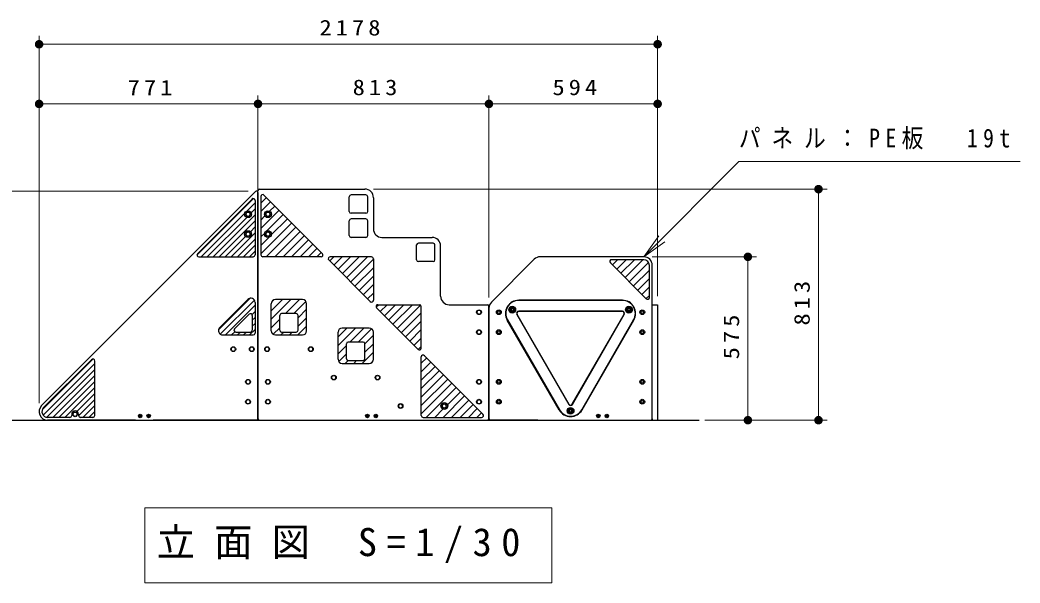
# Model space of a CAD drawing. Units: millimetres on the paper, scale 1:30. Extents: x -385 to 0, y -12 to 267.
# Drawn here: x -297.4 to -180.1, y 67.4 to 133.5 of the extents above; entities that cross this region are included whole.
import ezdxf

# ---------------------------------------------------------------- set-up
doc = ezdxf.new("R2010")
doc.units = ezdxf.units.MM
doc.linetypes.add('USER1', pattern=[4.5, 2.5, -2])
doc.linetypes.add('USER3', pattern=[8, 3, -1, 1, -1, 1, -1])
doc.layers.add('1_30', color=7, linetype='Continuous', lineweight=25)
doc.styles.add('ＭＳ ゴシック', font='')
doc.styles.get('ＭＳ ゴシック').set_extended_font_data('MS Gothic')

# ---------------------------------------------------------------- blocks, each defined once
blk = doc.blocks.new('filled_dot')
at = {"color": 0, "linetype": 'Continuous', "lineweight": -2, "const_width": 1.25}
blk.add_lwpolyline([(-0.625, 0, 1), (0.625, 0, 1)], format="xyb", close=True, dxfattribs=at)

msp = doc.modelspace()

# ---------------------------------------------------------------- linework, layer by layer
at = {"layer": '1_30', "lineweight": 13}
for p, q in [((-295.194, 124.609), (-295.194, 131.609)), ((-222.597, 101.056), (-222.597, 131.609)), ((-295.194, 130.609), (-222.597, 130.609)), ((-295.194, 88.503), (-295.194, 124.609)), ((-269.503, 113.401), (-269.503, 124.609)), ((-269.503, 114.442), (-269.503, 124.609)), ((-242.397, 100.889), (-242.397, 124.609)), ((-222.597, 101.056), (-222.597, 124.609)), ((-295.194, 123.609), (-269.503, 123.609)), ((-269.503, 123.609), (-242.397, 123.609)), ((-242.397, 123.609), (-222.597, 123.609)), ((-270.669, 113.373), (-313.194, 113.373)), ((-255.95, 113.609), (-202.715, 113.609)), ((-203.715, 113.609), (-203.715, 86.503)), ((-224.23, 105.669), (-222.462, 108.144)), ((-224.23, 105.669), (-222.109, 107.791)), ((-221.755, 107.437), (-224.23, 105.669)), ((-223.23, 105.669), (-211.002, 105.669)), ((-212.002, 105.669), (-212.002, 86.503)), ((-217.059, 86.503), (-202.715, 86.503)), ((-282.796, 76.205), (-282.796, 67.405)), ((-234.996, 76.205), (-282.796, 76.205)), ((-234.996, 67.405), (-234.996, 76.205)), ((-282.796, 67.405), (-234.996, 67.405))]:
    msp.add_line(p, q, dxfattribs=at)
at = {"layer": '1_30', "color": 4}
for p, q in [((-269.787, 113.324), (-294.901, 88.21)), ((-269.503, 113.206), (-269.503, 86.669)), ((-270.206, 112.434), (-276.6, 106.039)), ((-269.836, 112.281), (-269.836, 105.886)), ((-276.447, 105.669), (-270.053, 105.669)), ((-224.23, 105.669), (-236.369, 105.669)), ((-237.076, 105.377), (-242.104, 100.349)), ((-228.141, 104.966), (-223.933, 100.759)), ((-224.23, 105.336), (-227.988, 105.336)), ((-223.564, 100.912), (-223.564, 104.669)), ((-223.23, 86.669), (-223.23, 104.669)), ((-274.006, 97.356), (-270.69, 100.673)), ((-269.836, 100.319), (-269.836, 96.719)), ((-226.727, 100.578), (-238.9, 100.578)), ((-272.271, 97.206), (-270.539, 98.938)), ((-270.169, 98.784), (-270.169, 97.053)), ((-242.397, 99.641), (-242.397, 86.669)), ((-239.798, 99.547), (-239.665, 99.624)), ((-239.798, 99.547), (-239.798, 99.393)), ((-239.798, 99.393), (-239.665, 99.316)), ((-239.665, 99.624), (-239.532, 99.547)), ((-239.665, 99.316), (-239.532, 99.393)), ((-239.532, 99.547), (-239.532, 99.393)), ((-233.001, 88.378), (-239.088, 98.92)), ((-226.727, 99.245), (-238.9, 99.245)), ((-232.626, 88.378), (-226.539, 98.92)), ((-225.962, 99.624), (-226.095, 99.547)), ((-226.095, 99.547), (-226.095, 99.393)), ((-225.962, 99.316), (-226.095, 99.393)), ((-225.829, 99.547), (-225.962, 99.624)), ((-225.829, 99.393), (-225.962, 99.316)), ((-225.829, 99.547), (-225.829, 99.393)), ((-234.156, 87.711), (-240.242, 98.253)), ((-231.471, 87.711), (-225.385, 98.253)), ((-273.653, 96.503), (-270.053, 96.503)), ((-272.118, 96.836), (-270.386, 96.836)), ((-289.039, 93.601), (-294.666, 87.974)), ((-288.669, 87.053), (-288.669, 93.447)), ((-291.368, 87.198), (-291.368, 87.053)), ((-290.568, 87.198), (-290.568, 87.053)), ((-232.947, 87.68), (-232.814, 87.757)), ((-232.947, 87.526), (-232.947, 87.68)), ((-232.814, 87.449), (-232.947, 87.526)), ((-232.68, 87.68), (-232.814, 87.757)), ((-232.814, 87.449), (-232.68, 87.526)), ((-232.68, 87.526), (-232.68, 87.68)), ((-291.585, 86.836), (-294.194, 86.836)), ((-283.869, 86.503), (-294.194, 86.503)), ((-288.886, 86.836), (-290.351, 86.836)), ((-269.669, 86.503), (-281.803, 86.503)), ((-242.23, 86.503), (-230.064, 86.503)), ((-228.064, 86.503), (-223.397, 86.503))]:
    msp.add_line(p, q, dxfattribs=at)
at = {"layer": '1_30', "color": 1}
for p, q in [((-269.503, 86.669), (-269.503, 113.442)), ((-269.336, 113.609), (-256.95, 113.609)), ((-269.169, 112.752), (-269.169, 105.886)), ((-268.799, 112.905), (-261.933, 106.039)), ((-258.783, 110.992), (-258.783, 112.725)), ((-256.833, 112.942), (-258.566, 112.942)), ((-256.616, 110.992), (-256.616, 112.725)), ((-255.95, 112.609), (-255.95, 108.942)), ((-256.833, 110.775), (-258.566, 110.775)), ((-258.783, 108.159), (-258.783, 109.892)), ((-256.833, 110.109), (-258.566, 110.109)), ((-256.616, 108.159), (-256.616, 109.892)), ((-256.833, 107.942), (-258.566, 107.942)), ((-254.95, 107.942), (-249.064, 107.942)), ((-250.897, 105.325), (-250.897, 107.059)), ((-248.947, 107.275), (-250.68, 107.275)), ((-248.73, 105.325), (-248.73, 107.059)), ((-248.064, 101.056), (-248.064, 106.942)), ((-262.087, 105.669), (-268.953, 105.669)), ((-256.166, 105.669), (-261.04, 105.669)), ((-261.194, 105.3), (-256.32, 100.426)), ((-255.95, 105.453), (-255.95, 100.579)), ((-248.947, 105.109), (-250.68, 105.109)), ((-267.944, 97.003), (-267.944, 100.153)), ((-264.294, 100.653), (-267.444, 100.653)), ((-263.794, 97.003), (-263.794, 100.153)), ((-255.427, 100.056), (-250.553, 100.056)), ((-250.336, 94.965), (-250.336, 99.839)), ((-247.064, 100.056), (-242.564, 100.056)), ((-242.397, 86.669), (-242.397, 99.889)), ((-223.23, 100.056), (-222.597, 100.056)), ((-222.597, 100.056), (-222.597, 86.503)), ((-266.953, 97.053), (-266.953, 98.786)), ((-265.003, 99.003), (-266.736, 99.003)), ((-264.786, 97.053), (-264.786, 98.786)), ((-255.58, 99.686), (-250.706, 94.812)), ((-267.444, 96.503), (-264.294, 96.503)), ((-266.736, 96.836), (-265.003, 96.836)), ((-260.111, 93.669), (-260.111, 96.819)), ((-256.461, 97.319), (-259.611, 97.319)), ((-255.961, 93.669), (-255.961, 96.819)), ((-259.119, 93.719), (-259.119, 95.453)), ((-257.169, 95.669), (-258.903, 95.669)), ((-256.953, 93.719), (-256.953, 95.453)), ((-250.336, 87.053), (-250.336, 93.919)), ((-249.966, 94.072), (-243.1, 87.206)), ((-259.611, 93.169), (-256.461, 93.169)), ((-258.903, 93.503), (-257.169, 93.503)), ((-269.336, 86.503), (-257.203, 86.503)), ((-255.136, 86.503), (-242.564, 86.503)), ((-250.119, 86.836), (-243.253, 86.836))]:
    msp.add_line(p, q, dxfattribs=at)
at = {"layer": '1_30', "color": 2, "lineweight": 13}
for p, q in [((-276.664, 105.881), (-270.047, 112.497)), ((-270.785, 111.052), (-269.836, 112.002)), ((-269.169, 111.961), (-268.512, 112.618)), ((-269.169, 110.971), (-268.017, 112.123)), ((-268.135, 111.015), (-267.522, 111.628)), ((-276.168, 105.669), (-271.052, 110.786)), ((-274.754, 105.669), (-269.836, 110.587)), ((-270.302, 110.828), (-269.836, 111.295)), ((-269.169, 108.991), (-267.027, 111.133)), ((-269.169, 109.981), (-268.682, 110.469)), ((-268.452, 108.719), (-266.532, 110.638)), ((-275.461, 105.669), (-270.828, 110.302)), ((-274.047, 105.669), (-269.836, 109.88)), ((-270.388, 108.621), (-269.836, 109.173)), ((-269.169, 106.022), (-265.542, 109.648)), ((-267.95, 108.231), (-266.037, 110.143)), ((-273.34, 105.669), (-270.954, 108.055)), ((-272.633, 105.669), (-269.836, 108.466)), ((-269.169, 108.001), (-268.719, 108.452)), ((-268.531, 105.669), (-265.047, 109.153)), ((-267.541, 105.669), (-264.553, 108.658)), ((-266.552, 105.669), (-264.058, 108.163)), ((-271.926, 105.669), (-269.836, 107.759)), ((-271.218, 105.669), (-269.836, 107.052)), ((-269.169, 107.012), (-268.23, 107.95)), ((-265.562, 105.669), (-263.563, 107.669)), ((-264.572, 105.669), (-263.068, 107.174)), ((-270.511, 105.669), (-269.836, 106.345)), ((-263.582, 105.669), (-262.573, 106.679)), ((-262.592, 105.669), (-262.078, 106.184)), ((-261.088, 105.194), (-260.612, 105.669)), ((-260.593, 104.699), (-259.622, 105.669)), ((-260.098, 104.204), (-258.632, 105.669)), ((-259.603, 103.709), (-257.642, 105.669)), ((-259.108, 103.214), (-256.652, 105.669)), ((-258.613, 102.719), (-255.95, 105.382)), ((-227.899, 104.724), (-227.287, 105.336)), ((-227.404, 104.229), (-226.297, 105.336)), ((-226.909, 103.734), (-225.307, 105.336)), ((-226.414, 103.239), (-224.317, 105.336)), ((-225.919, 102.744), (-223.656, 105.008)), ((-258.118, 102.224), (-255.95, 104.392)), ((-257.623, 101.729), (-255.95, 103.402)), ((-225.424, 102.249), (-223.564, 104.11)), ((-257.128, 101.234), (-255.95, 102.412)), ((-224.929, 101.754), (-223.564, 103.12)), ((-224.434, 101.259), (-223.564, 102.13)), ((-256.633, 100.739), (-255.95, 101.422)), ((-223.939, 100.764), (-223.564, 101.14)), ((-274.146, 97.085), (-270.419, 100.813)), ((-273.934, 96.59), (-269.923, 100.601)), ((-273.314, 96.503), (-269.836, 99.981)), ((-267.944, 98.337), (-265.629, 100.653)), ((-267.944, 99.327), (-266.619, 100.653)), ((-267.898, 100.364), (-267.655, 100.606)), ((-266.289, 99.003), (-264.639, 100.653)), ((-265.299, 99.003), (-263.876, 100.426)), ((-255.629, 99.763), (-255.336, 100.056)), ((-255.148, 99.254), (-254.346, 100.056)), ((-254.653, 98.759), (-253.356, 100.056)), ((-254.158, 98.264), (-252.366, 100.056)), ((-253.663, 97.769), (-251.376, 100.056)), ((-253.168, 97.274), (-250.427, 100.015)), ((-270.205, 98.904), (-269.836, 99.274)), ((-264.786, 98.526), (-263.794, 99.517)), ((-252.673, 96.779), (-250.336, 99.116)), ((-270.169, 98.233), (-269.836, 98.567)), ((-270.169, 97.526), (-269.836, 97.86)), ((-267.944, 97.347), (-266.953, 98.339)), ((-264.829, 96.503), (-263.794, 97.537)), ((-264.786, 97.536), (-263.794, 98.527)), ((-252.178, 96.284), (-250.336, 98.126)), ((-272.607, 96.503), (-272.237, 96.872)), ((-271.9, 96.503), (-271.566, 96.836)), ((-271.193, 96.503), (-270.859, 96.836)), ((-270.486, 96.503), (-269.836, 97.152)), ((-267.717, 96.584), (-266.953, 97.349)), ((-266.809, 96.503), (-266.475, 96.836)), ((-265.819, 96.503), (-265.485, 96.836)), ((-260.111, 95.281), (-258.072, 97.319)), ((-260.111, 96.271), (-259.062, 97.319)), ((-258.732, 95.669), (-257.083, 97.319)), ((-257.742, 95.669), (-256.179, 97.233)), ((-256.953, 95.469), (-255.961, 96.461)), ((-251.683, 95.789), (-250.336, 97.136)), ((-260.111, 94.291), (-259.119, 95.283)), ((-256.953, 94.479), (-255.961, 95.471)), ((-251.188, 95.294), (-250.336, 96.146)), ((-250.693, 94.8), (-250.336, 95.156)), ((-260.024, 93.388), (-259.119, 94.293)), ((-257.273, 93.169), (-255.961, 94.481)), ((-294.824, 87.72), (-288.881, 93.664)), ((-294.731, 87.107), (-288.669, 93.168)), ((-259.253, 93.169), (-258.919, 93.503)), ((-258.263, 93.169), (-257.929, 93.503)), ((-256.222, 93.23), (-256.022, 93.43)), ((-250.336, 93.177), (-249.703, 93.809)), ((-250.336, 92.187), (-249.208, 93.314)), ((-250.336, 91.197), (-248.713, 92.819)), ((-294.288, 86.843), (-288.669, 92.461)), ((-293.587, 86.836), (-288.669, 91.754)), ((-250.336, 90.207), (-248.218, 92.324)), ((-250.336, 89.217), (-247.723, 91.829)), ((-292.88, 86.836), (-288.669, 91.047)), ((-250.336, 88.227), (-247.228, 91.334)), ((-250.336, 87.237), (-246.733, 90.839)), ((-292.173, 86.836), (-288.669, 90.34)), ((-290.761, 87.541), (-288.669, 89.633)), ((-249.747, 86.836), (-246.238, 90.344)), ((-247.767, 86.836), (-245.248, 89.354)), ((-247.268, 88.325), (-245.743, 89.849)), ((-290.567, 87.028), (-288.669, 88.926)), ((-290.052, 86.836), (-288.669, 88.219)), ((-246.777, 86.836), (-244.754, 88.859)), ((-245.787, 86.836), (-244.259, 88.364)), ((-289.345, 86.836), (-288.669, 87.512)), ((-248.757, 86.836), (-247.792, 87.801)), ((-244.797, 86.836), (-243.764, 87.87)), ((-243.807, 86.836), (-243.269, 87.375))]:
    msp.add_line(p, q, dxfattribs=at)
at = {"layer": '1_30', "color": 2}
for p, q in [((-226.727, 100.545), (-238.9, 100.545)), ((-239.116, 98.903), (-233.03, 88.361)), ((-226.727, 99.278), (-238.9, 99.278)), ((-232.597, 88.361), (-226.511, 98.903)), ((-240.213, 98.27), (-234.127, 87.728)), ((-231.5, 87.728), (-225.414, 98.27))]:
    msp.add_line(p, q, dxfattribs=at)
at = {"layer": '1_30'}
for p, q in [((-226.727, 100.545), (-238.9, 100.545)), ((-234.127, 87.728), (-240.213, 98.27)), ((-231.5, 87.728), (-225.414, 98.27)), ((-300.585, 86.503), (-217.73, 86.503)), ((-236.671, 86.503), (-242.564, 86.503)), ((-223.23, 86.669), (-223.23, 86.503))]:
    msp.add_line(p, q, dxfattribs=at)
at = {"layer": '1_30', "color": 4, "lineweight": 13}
for p, q in [((-283.413, 87.003), (-283.374, 87.069)), ((-283.374, 86.936), (-283.413, 87.003)), ((-283.374, 87.069), (-283.297, 87.069)), ((-283.297, 86.936), (-283.374, 86.936)), ((-283.297, 87.069), (-283.259, 87.003)), ((-283.259, 87.003), (-283.297, 86.936)), ((-282.374, 87.069), (-282.413, 87.003)), ((-282.413, 87.003), (-282.374, 86.936)), ((-282.297, 87.069), (-282.374, 87.069)), ((-282.374, 86.936), (-282.297, 86.936)), ((-282.259, 87.003), (-282.297, 87.069)), ((-282.297, 86.936), (-282.259, 87.003)), ((-256.746, 87.003), (-256.708, 87.069)), ((-256.708, 86.936), (-256.746, 87.003)), ((-256.708, 87.069), (-256.631, 87.069)), ((-256.631, 86.936), (-256.708, 86.936)), ((-256.631, 87.069), (-256.592, 87.003)), ((-256.592, 87.003), (-256.631, 86.936)), ((-255.708, 87.069), (-255.746, 87.003)), ((-255.746, 87.003), (-255.708, 86.936)), ((-255.631, 87.069), (-255.708, 87.069)), ((-255.708, 86.936), (-255.631, 86.936)), ((-255.592, 87.003), (-255.631, 87.069)), ((-255.631, 86.936), (-255.592, 87.003)), ((-229.602, 87.069), (-229.641, 87.003)), ((-229.641, 87.003), (-229.602, 86.936)), ((-229.525, 87.069), (-229.602, 87.069)), ((-229.602, 86.936), (-229.525, 86.936)), ((-229.487, 87.003), (-229.525, 87.069)), ((-229.525, 86.936), (-229.487, 87.003)), ((-228.602, 87.069), (-228.641, 87.003)), ((-228.641, 87.003), (-228.602, 86.936)), ((-228.525, 87.069), (-228.602, 87.069)), ((-228.602, 86.936), (-228.525, 86.936)), ((-228.487, 87.003), (-228.525, 87.069)), ((-228.525, 86.936), (-228.487, 87.003))]:
    msp.add_line(p, q, dxfattribs=at)
at = {"layer": '1_30', "color": 4, "linetype": 'USER1', "lineweight": 13}
msp.add_line((-281.803, 86.503), (-283.869, 86.503), dxfattribs=at)
at = {"layer": '1_30', "lineweight": 13}
msp.add_lwpolyline([(-224.23, 105.669), (-213.064, 116.835), (-180.064, 116.835)], dxfattribs=at)
at = {"layer": '1_30', "color": 4}
for centre, radius in [((-270.669, 110.669), 0.4), ((-270.669, 108.336), 0.4), ((-239.665, 99.47), 0.35), ((-225.962, 99.47), 0.35), ((-232.814, 87.603), 0.35), ((-229.564, 87.003), 0.158), ((-228.564, 87.003), 0.158)]:
    msp.add_circle(centre, radius, dxfattribs=at)
at = {"layer": '1_30', "color": 232}
for centre in [(-270.669, 110.669), (-268.336, 110.669), (-270.669, 108.336), (-268.336, 108.336), (-243.564, 99.169), (-241.23, 99.169), (-224.397, 99.169), (-243.564, 96.836), (-241.23, 96.836), (-224.397, 96.836), (-272.403, 94.836), (-270.236, 94.836), (-268.436, 94.836), (-263.303, 94.836), (-260.603, 91.503), (-255.469, 91.503), (-270.669, 91.003), (-268.336, 91.003), (-243.564, 91.003), (-241.23, 91.003), (-224.397, 91.003), (-270.669, 88.669), (-268.336, 88.669), (-252.769, 88.169), (-247.636, 88.169), (-243.564, 88.669), (-241.23, 88.669), (-224.397, 88.669), (-290.968, 87.198)]:
    msp.add_circle(centre, 0.283, dxfattribs=at)
at = {"layer": '1_30', "color": 232, "lineweight": 13}
for centre in [(-270.669, 110.669), (-268.336, 110.669), (-270.669, 108.336), (-268.336, 108.336), (-243.564, 99.169), (-241.23, 99.169), (-224.397, 99.169), (-243.564, 96.836), (-241.23, 96.836), (-224.397, 96.836), (-272.403, 94.836), (-270.236, 94.836), (-268.436, 94.836), (-263.303, 94.836), (-260.603, 91.503), (-255.469, 91.503), (-270.669, 91.003), (-268.336, 91.003), (-243.564, 91.003), (-241.23, 91.003), (-224.397, 91.003), (-270.669, 88.669), (-268.336, 88.669), (-252.769, 88.169), (-247.636, 88.169), (-243.564, 88.669), (-241.23, 88.669), (-224.397, 88.669), (-290.968, 87.198)]:
    msp.add_circle(centre, 0.217, dxfattribs=at)
at = {"layer": '1_30', "color": 1}
for centre in [(-268.336, 110.669), (-268.336, 108.336), (-247.636, 88.169)]:
    msp.add_circle(centre, 0.4, dxfattribs=at)
at = {"layer": '1_30'}
for centre, radius in [((-239.665, 99.47), 0.4), ((-225.962, 99.47), 0.4), ((-241.23, 99.169), 0.158), ((-224.397, 99.169), 0.158), ((-241.23, 96.836), 0.158), ((-224.397, 96.836), 0.158), ((-241.23, 91.003), 0.158), ((-224.397, 91.003), 0.158), ((-241.23, 88.669), 0.158), ((-224.397, 88.669), 0.158), ((-283.336, 87.003), 0.208), ((-282.336, 87.003), 0.208), ((-256.669, 87.003), 0.208), ((-255.669, 87.003), 0.208), ((-232.814, 87.603), 0.4), ((-229.564, 87.003), 0.208), ((-228.564, 87.003), 0.208)]:
    msp.add_circle(centre, radius, dxfattribs=at)
at = {"layer": '1_30', "color": 2}
for centre in [(-239.665, 99.47), (-239.665, 99.47), (-225.962, 99.47), (-225.962, 99.47), (-232.814, 87.603), (-232.814, 87.603)]:
    msp.add_circle(centre, 0.25, dxfattribs=at)
at = {"layer": '1_30', "color": 4, "linetype": 'USER1', "lineweight": 13}
for centre in [(-239.665, 99.47), (-225.962, 99.47), (-232.814, 87.603)]:
    msp.add_circle(centre, 0.208, dxfattribs=at)
at = {"layer": '1_30', "color": 4, "lineweight": 13}
for centre, radius in [((-239.665, 99.47), 0.183), ((-225.962, 99.47), 0.183), ((-283.336, 87.003), 0.136), ((-283.336, 87.003), 0.077), ((-282.336, 87.003), 0.136), ((-282.336, 87.003), 0.077), ((-256.669, 87.003), 0.136), ((-256.669, 87.003), 0.077), ((-255.669, 87.003), 0.136), ((-255.669, 87.003), 0.077), ((-232.814, 87.603), 0.183), ((-229.564, 87.003), 0.136), ((-229.564, 87.003), 0.077), ((-228.564, 87.003), 0.136), ((-228.564, 87.003), 0.077)]:
    msp.add_circle(centre, radius, dxfattribs=at)
at = {"layer": '1_30', "color": 3}
for centre in [(-283.336, 87.003), (-282.336, 87.003), (-256.669, 87.003), (-255.669, 87.003), (-229.564, 87.003), (-228.564, 87.003)]:
    msp.add_circle(centre, 0.175, dxfattribs=at)
at = {"layer": '1_30', "color": 4}
for centre, radius, start, end in [((-269.669, 113.206), 0.167, 0, 135), ((-270.053, 112.281), 0.217, 0, 135), ((-276.447, 105.886), 0.217, 135, 270), ((-270.053, 105.886), 0.217, 270, 0), ((-236.369, 104.669), 1, 90, 135), ((-224.23, 104.669), 1, 0, 90), ((-227.988, 105.119), 0.217, 90, 225), ((-224.23, 104.669), 0.667, 0, 90), ((-270.336, 100.319), 0.5, 0, 135), ((-241.397, 99.641), 1, 135, 180), ((-238.9, 99.028), 1.55, 90, 210), ((-226.727, 99.028), 1.55, 330, 90), ((-223.78, 100.912), 0.217, 225, 0), ((-270.386, 98.784), 0.217, 0, 135), ((-238.9, 99.028), 0.217, 90, 210), ((-226.727, 99.028), 0.217, 330, 90), ((-273.653, 97.003), 0.5, 135, 270), ((-272.118, 97.053), 0.217, 135, 270), ((-270.386, 97.053), 0.217, 270, 0), ((-270.053, 96.719), 0.217, 270, 0), ((-288.886, 93.447), 0.217, 0, 135), ((-294.194, 87.503), 1, 135, 270), ((-232.814, 88.486), 0.217, 210, 330), ((-294.194, 87.503), 0.667, 135, 270), ((-291.585, 87.053), 0.217, 270, 0), ((-290.968, 87.198), 0.4, 0, 180), ((-290.351, 87.053), 0.217, 180, 270), ((-288.886, 87.053), 0.217, 270, 0), ((-232.814, 88.486), 1.55, 210, 330), ((-269.669, 86.669), 0.167, 270, 0), ((-242.23, 86.669), 0.167, 180, 270), ((-223.397, 86.669), 0.167, 270, 0)]:
    msp.add_arc(centre, radius, start, end, dxfattribs=at)
at = {"layer": '1_30', "color": 1}
for centre, radius, start, end in [((-269.336, 113.442), 0.167, 90, 180), ((-268.953, 112.752), 0.217, 45, 180), ((-258.566, 112.725), 0.217, 90, 180), ((-256.95, 112.609), 1, 0, 90), ((-256.833, 112.725), 0.217, 0, 90), ((-258.566, 110.992), 0.217, 180, 270), ((-256.833, 110.992), 0.217, 270, 0), ((-258.566, 109.892), 0.217, 90, 180), ((-256.833, 109.892), 0.217, 0, 90), ((-258.566, 108.159), 0.217, 180, 270), ((-256.833, 108.159), 0.217, 270, 0), ((-254.95, 108.942), 1, 180, 270), ((-250.68, 107.059), 0.217, 90, 180), ((-249.064, 106.942), 1, 0, 90), ((-248.947, 107.059), 0.217, 0, 90), ((-268.953, 105.886), 0.217, 180, 270), ((-262.087, 105.886), 0.217, 270, 45), ((-261.04, 105.453), 0.217, 90, 225), ((-256.166, 105.453), 0.217, 0, 90), ((-250.68, 105.325), 0.217, 180, 270), ((-248.947, 105.325), 0.217, 270, 0), ((-247.064, 101.056), 1, 180, 270), ((-267.444, 100.153), 0.5, 90, 180), ((-264.294, 100.153), 0.5, 0, 90), ((-256.166, 100.579), 0.217, 225, 0), ((-255.427, 99.839), 0.217, 90, 225), ((-250.553, 99.839), 0.217, 0, 90), ((-242.564, 99.889), 0.167, 0, 90), ((-266.736, 98.786), 0.217, 90, 180), ((-265.003, 98.786), 0.217, 0, 90), ((-267.444, 97.003), 0.5, 180, 270), ((-266.736, 97.053), 0.217, 180, 270), ((-265.003, 97.053), 0.217, 270, 0), ((-264.294, 97.003), 0.5, 270, 0), ((-259.611, 96.819), 0.5, 90, 180), ((-256.461, 96.819), 0.5, 0, 90), ((-258.903, 95.453), 0.217, 90, 180), ((-257.169, 95.453), 0.217, 0, 90), ((-250.553, 94.965), 0.217, 225, 0), ((-250.119, 93.919), 0.217, 45, 180), ((-259.611, 93.669), 0.5, 180, 270), ((-258.903, 93.719), 0.217, 180, 270), ((-257.169, 93.719), 0.217, 270, 0), ((-256.461, 93.669), 0.5, 270, 0), ((-250.119, 87.053), 0.217, 180, 270), ((-243.253, 87.053), 0.217, 270, 45), ((-269.336, 86.669), 0.167, 180, 270), ((-242.564, 86.669), 0.167, 270, 0)]:
    msp.add_arc(centre, radius, start, end, dxfattribs=at)
at = {"layer": '1_30', "color": 2}
for centre, radius, start, end in [((-238.9, 99.028), 1.517, 90, 210), ((-226.727, 99.028), 1.517, 330, 90), ((-238.9, 99.028), 0.25, 90, 210), ((-226.727, 99.028), 0.25, 330, 90), ((-232.814, 88.486), 0.25, 210, 330), ((-232.814, 88.486), 1.517, 210, 330)]:
    msp.add_arc(centre, radius, start, end, dxfattribs=at)
at = {"layer": '1_30'}
for centre, start, end in [((-238.9, 99.028), 90, 210), ((-226.727, 99.028), 330, 90), ((-232.814, 88.486), 210, 330)]:
    msp.add_arc(centre, 1.517, start, end, dxfattribs=at)
at = {"layer": '1_30', "color": 4, "linetype": 'USER1', "lineweight": 13}
msp.add_arc((-292.256, 87.187), 0.767, 296.85247, 297, dxfattribs=at)
at = {"layer": '1_30', "color": 2, "linetype": 'USER1', "lineweight": 13}
msp.add_arc((-292.256, 87.187), 0.767, 296.85247, 297, dxfattribs=at)
at = {"layer": '1_30', "color": 4, "linetype": 'USER3', "lineweight": 13}
msp.add_arc((-242.23, 86.669), 0.167, 180, 270, dxfattribs=at)
msp.add_arc((-242.23, 86.669), 0.167, 180, 270, dxfattribs=at)

# ---------------------------------------------------------------- block references
at = {"layer": '1_30', "lineweight": 13, "xscale": 0.4, "yscale": 0.4}
for p in [(-295.194, 130.609), (-295.194, 123.609), (-269.503, 123.609), (-242.397, 123.609)]:
    msp.add_blockref('filled_dot', p, dxfattribs=at)
for p, rotation in [((-222.597, 130.609), 180), ((-269.503, 123.609), 180), ((-242.397, 123.609), 180), ((-222.597, 123.609), 180), ((-203.715, 113.609), 270), ((-212.002, 105.669), 270), ((-212.002, 86.503), 90), ((-203.715, 86.503), 90)]:
    msp.add_blockref('filled_dot', p, dxfattribs=dict(at, rotation=rotation))

# ---------------------------------------------------------------- texts
at = {"layer": '1_30', "style": 'ＭＳ ゴシック'}
for s, insert, char_height, attachment_point in [('\\T1.33;\\W1.15;2178', (-258.468, 131.609), 1.833, 8), ('\\T1.33;\\W1.15;771', (-281.932, 124.609), 1.833, 8), ('\\T1.33;\\W1.15;813', (-255.533, 124.609), 1.833, 8), ('\\T1.33;\\W1.15;594', (-232.08, 124.609), 1.833, 8), ('\\T1.5;\\W0.85;パネル：PE板\u300019t', (-213.064, 119.485), 2.199, 4), ('\\T1.5;立面図\\~S=1/30', (-281.396, 71.805), 3.299, 4)]:
    msp.add_mtext(s, dxfattribs=dict(at, insert=insert, char_height=char_height, attachment_point=attachment_point))
at = {"layer": '1_30', "char_height": 1.833, "attachment_point": 8, "rotation": 90, "style": 'ＭＳ ゴシック'}
for s, insert in [('\\T1.33;\\W1.15;813', (-204.715, 100.472)), ('\\T1.33;\\W1.15;575', (-213.002, 96.503))]:
    msp.add_mtext(s, dxfattribs=dict(at, insert=insert))

doc.saveas('drawing.dxf')
